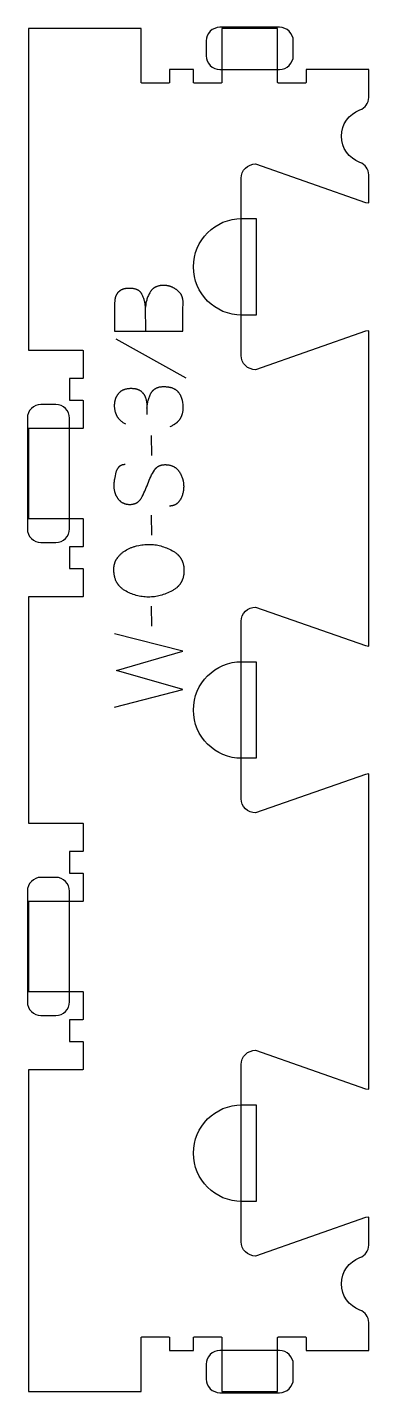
# Model space of a CAD drawing. Extents: x -69 to 81, y -300 to 300.
import ezdxf

# ---------------------------------------------------------------- set-up
doc = ezdxf.new("R2010")
doc.units = 0
for name, color, linetype in [('1_ANYTOOL_1MMDEEP_LABELS_S', 2, 'CONTINUOUS'), ('4_ANYTOOL_CUTTHROUGH_OUTSI', 5, 'CONTINUOUS'), ('5_ANYTOOL_HALF_MILL_9MM_IN', 3, 'CONTINUOUS')]:
    doc.layers.add(name, color=color, linetype=linetype)

msp = doc.modelspace()

# ---------------------------------------------------------------- linework, layer by layer
at = {"layer": '1_ANYTOOL_1MMDEEP_LABELS_S'}
for p, q in [((-29.74, 163.24), (1.03, 146.06)), ((-14.1, 120.73), (-14.02, 111.94)), ((-14.1, 85.67), (-14.02, 76.89)), ((-14.1, 45.64), (-14.02, 36.86))]:
    msp.add_line(p, q, dxfattribs=at)
for points in [[(-30.22, 166.67), (-0.22, 166.67), (-0.22, 176.36), (-0.13, 178.89), (-0.12, 179.11), (-0.12, 179.34), (-0.13, 179.56), (-0.14, 179.78), (-0.16, 180), (-0.18, 180.21), (-0.21, 180.42), (-0.24, 180.63), (-0.28, 180.83), (-0.33, 181.03), (-0.38, 181.23), (-0.43, 181.42), (-0.49, 181.61), (-0.56, 181.8), (-0.63, 181.98), (-0.71, 182.16), (-0.79, 182.34), (-0.88, 182.52), (-0.97, 182.69), (-1.07, 182.86), (-1.18, 183.02), (-1.29, 183.18), (-1.41, 183.34), (-1.53, 183.5), (-1.66, 183.65), (-1.79, 183.8), (-1.93, 183.95), (-2.07, 184.09), (-2.22, 184.23), (-2.37, 184.37), (-2.53, 184.5), (-2.7, 184.63), (-3.05, 184.88), (-3.22, 185), (-3.4, 185.12), (-3.57, 185.23), (-3.75, 185.34), (-3.93, 185.45), (-4.11, 185.55), (-4.29, 185.64), (-4.47, 185.74), (-4.65, 185.82), (-4.84, 185.91), (-5.02, 185.99), (-5.21, 186.06), (-5.39, 186.14), (-5.58, 186.2), (-5.77, 186.27), (-5.96, 186.33), (-6.15, 186.38), (-6.35, 186.43), (-6.54, 186.48), (-6.74, 186.52), (-6.93, 186.56), (-7.13, 186.6), (-7.33, 186.63), (-7.53, 186.65), (-7.73, 186.68), (-7.93, 186.7), (-8.13, 186.71), (-8.33, 186.72), (-8.54, 186.73), (-8.74, 186.73), (-9, 186.73), (-9.24, 186.72), (-9.49, 186.7), (-9.73, 186.68), (-9.96, 186.66), (-10.19, 186.63), (-10.41, 186.59), (-10.63, 186.55), (-10.85, 186.5), (-11.06, 186.44), (-11.27, 186.38), (-11.47, 186.32), (-11.67, 186.25), (-11.86, 186.17), (-12.05, 186.09), (-12.24, 186), (-12.33, 185.95), (-12.42, 185.91), (-12.5, 185.86), (-12.59, 185.81), (-12.68, 185.75), (-12.76, 185.7), (-12.85, 185.65), (-12.93, 185.59), (-13.01, 185.53), (-13.09, 185.47), (-13.17, 185.41), (-13.25, 185.35), (-13.33, 185.29), (-13.4, 185.22), (-13.48, 185.16), (-13.55, 185.09), (-13.62, 185.02), (-13.69, 184.95), (-13.76, 184.88), (-13.83, 184.8), (-13.9, 184.73), (-13.97, 184.65), (-14.03, 184.58), (-14.1, 184.5), (-14.22, 184.34), (-14.34, 184.17), (-14.46, 183.99), (-14.57, 183.81), (-14.79, 183.45), (-15, 183.07), (-15.19, 182.69), (-15.38, 182.31), (-15.55, 181.92), (-15.71, 181.52), (-15.86, 181.12), (-16, 180.71), (-16.12, 180.29), (-16.24, 179.87), (-16.34, 179.44), (-16.43, 179.01), (-16.51, 178.57), (-16.57, 178.12), (-16.63, 177.67), (-16.67, 177.21)], [(-16.54, 166.67), (-16.67, 177.21), (-16.7, 177.61), (-16.74, 178.01), (-16.79, 178.39), (-16.85, 178.78), (-16.92, 179.15), (-16.99, 179.52), (-17.07, 179.89), (-17.17, 180.25), (-17.27, 180.6), (-17.38, 180.95), (-17.49, 181.29), (-17.62, 181.63), (-17.76, 181.96), (-17.9, 182.28), (-18.05, 182.6), (-18.22, 182.91), (-18.26, 182.99), (-18.3, 183.07), (-18.35, 183.15), (-18.4, 183.22), (-18.45, 183.29), (-18.5, 183.37), (-18.55, 183.44), (-18.6, 183.51), (-18.66, 183.58), (-18.71, 183.64), (-18.77, 183.71), (-18.83, 183.77), (-18.89, 183.84), (-18.95, 183.9), (-19.01, 183.96), (-19.08, 184.02), (-19.14, 184.08), (-19.21, 184.14), (-19.28, 184.19), (-19.34, 184.25), (-19.42, 184.3), (-19.49, 184.35), (-19.56, 184.41), (-19.64, 184.46), (-19.71, 184.5), (-19.79, 184.55), (-19.87, 184.6), (-19.95, 184.64), (-20.03, 184.69), (-20.11, 184.73), (-20.2, 184.77), (-20.28, 184.81), (-20.37, 184.85), (-20.46, 184.89), (-20.64, 184.96), (-20.83, 185.03), (-21.02, 185.09), (-21.21, 185.14), (-21.42, 185.2), (-21.63, 185.24), (-21.84, 185.28), (-22.06, 185.32), (-22.28, 185.35), (-22.51, 185.38), (-22.75, 185.4), (-22.99, 185.42), (-23.24, 185.43), (-23.49, 185.44), (-23.74, 185.44), (-24.14, 185.44), (-24.34, 185.43), (-24.53, 185.42), (-24.72, 185.4), (-24.9, 185.38), (-25.08, 185.36), (-25.26, 185.34), (-25.44, 185.31), (-25.61, 185.28), (-25.78, 185.25), (-25.94, 185.21), (-26.11, 185.17), (-26.27, 185.12), (-26.42, 185.08), (-26.58, 185.02), (-26.73, 184.97), (-26.87, 184.91), (-27.02, 184.85), (-27.16, 184.79), (-27.29, 184.72), (-27.43, 184.65), (-27.56, 184.58), (-27.69, 184.5), (-27.81, 184.42), (-27.93, 184.34), (-28.05, 184.25), (-28.17, 184.16), (-28.28, 184.07), (-28.39, 183.97), (-28.49, 183.87), (-28.6, 183.77), (-28.7, 183.67), (-28.79, 183.56), (-28.89, 183.44), (-28.98, 183.33), (-29.06, 183.21), (-29.15, 183.09), (-29.23, 182.96), (-29.31, 182.83), (-29.38, 182.7), (-29.45, 182.56), (-29.52, 182.42), (-29.58, 182.28), (-29.64, 182.14), (-29.7, 181.99), (-29.76, 181.84), (-29.81, 181.68), (-29.86, 181.52), (-29.91, 181.36), (-29.95, 181.2), (-29.99, 181.03), (-30.02, 180.86), (-30.06, 180.68), (-30.09, 180.51), (-30.11, 180.32), (-30.14, 180.14), (-30.16, 179.95), (-30.18, 179.76), (-30.19, 179.57), (-30.21, 179.17), (-30.22, 178.76), (-30.22, 166.67)], [(-25.29, 125.7), (-25.59, 125.86), (-25.88, 126.02), (-26.17, 126.19), (-26.44, 126.37), (-26.71, 126.56), (-26.96, 126.75), (-27.21, 126.94), (-27.33, 127.04), (-27.44, 127.14), (-27.56, 127.25), (-27.67, 127.35), (-27.78, 127.46), (-27.89, 127.57), (-27.99, 127.68), (-28.09, 127.79), (-28.19, 127.9), (-28.29, 128.02), (-28.39, 128.13), (-28.48, 128.25), (-28.57, 128.37), (-28.66, 128.49), (-28.74, 128.61), (-28.82, 128.74), (-28.9, 128.86), (-28.98, 128.99), (-29.06, 129.12), (-29.13, 129.25), (-29.2, 129.38), (-29.27, 129.51), (-29.34, 129.65), (-29.4, 129.78), (-29.46, 129.92), (-29.52, 130.06), (-29.58, 130.2), (-29.63, 130.35), (-29.68, 130.49), (-29.73, 130.64), (-29.78, 130.78), (-29.83, 130.93), (-29.91, 131.24), (-29.98, 131.55), (-30.04, 131.86), (-30.09, 132.18), (-30.14, 132.51), (-30.17, 132.85), (-30.2, 133.19), (-30.21, 133.53), (-30.22, 133.89), (-30.21, 134.1), (-30.21, 134.3), (-30.2, 134.51), (-30.19, 134.71), (-30.17, 134.91), (-30.15, 135.11), (-30.12, 135.31), (-30.1, 135.5), (-30.07, 135.69), (-30.03, 135.88), (-29.99, 136.06), (-29.95, 136.24), (-29.9, 136.42), (-29.85, 136.6), (-29.8, 136.78), (-29.74, 136.95), (-29.68, 137.12), (-29.62, 137.29), (-29.55, 137.45), (-29.48, 137.62), (-29.4, 137.78), (-29.32, 137.93), (-29.24, 138.09), (-29.15, 138.24), (-29.06, 138.39), (-28.97, 138.54), (-28.87, 138.68), (-28.77, 138.83), (-28.67, 138.97), (-28.56, 139.1), (-28.45, 139.24), (-28.33, 139.37), (-28.21, 139.5), (-28.09, 139.63), (-27.96, 139.75), (-27.83, 139.87), (-27.7, 139.99), (-27.57, 140.1), (-27.43, 140.2), (-27.29, 140.31), (-27.14, 140.4), (-27, 140.5), (-26.85, 140.59), (-26.69, 140.67), (-26.54, 140.75), (-26.38, 140.83), (-26.21, 140.9), (-26.05, 140.97), (-25.88, 141.03), (-25.71, 141.09), (-25.53, 141.15), (-25.35, 141.2), (-25.17, 141.24), (-24.99, 141.28), (-24.8, 141.32), (-24.61, 141.36), (-24.42, 141.39), (-24.22, 141.41), (-24.02, 141.43), (-23.82, 141.45), (-23.61, 141.46), (-23.4, 141.47), (-23.19, 141.47), (-22.63, 141.47), (-22.3, 141.45), (-21.97, 141.43), (-21.66, 141.4), (-21.36, 141.36), (-21.21, 141.33), (-21.07, 141.31), (-20.93, 141.28), (-20.79, 141.25), (-20.65, 141.22), (-20.52, 141.18), (-20.39, 141.14), (-20.26, 141.11), (-20.13, 141.06), (-20.01, 141.02), (-19.89, 140.97), (-19.77, 140.92), (-19.65, 140.87), (-19.54, 140.82), (-19.43, 140.77), (-19.32, 140.71), (-19.22, 140.65), (-19.11, 140.59), (-19.01, 140.52), (-18.92, 140.45), (-18.82, 140.39), (-18.73, 140.31), (-18.55, 140.17), (-18.38, 140.02), (-18.21, 139.86), (-18.05, 139.7), (-17.98, 139.62), (-17.9, 139.54), (-17.83, 139.45), (-17.76, 139.37), (-17.69, 139.28), (-17.62, 139.2), (-17.55, 139.11), (-17.49, 139.02), (-17.42, 138.93), (-17.36, 138.84), (-17.3, 138.74), (-17.24, 138.65), (-17.19, 138.56), (-17.13, 138.46), (-17.08, 138.36), (-17.03, 138.27), (-16.98, 138.17), (-16.93, 138.07), (-16.88, 137.96), (-16.84, 137.86), (-16.79, 137.76), (-16.75, 137.65), (-16.67, 137.44), (-16.6, 137.23), (-16.53, 137.01), (-16.47, 136.79), (-16.41, 136.57), (-16.35, 136.34), (-16.3, 136.11), (-16.25, 135.89), (-16.21, 135.65), (-16.17, 135.42), (-16.14, 135.18), (-16.11, 134.94), (-16.09, 134.7), (-16.07, 134.46), (-16.05, 134.21), (-16.04, 133.96), (-16.03, 133.71), (-15.99, 130.03)], [(-15.99, 132.81), (-15.96, 133.25), (-15.92, 133.68), (-15.87, 134.11), (-15.81, 134.54), (-15.74, 134.96), (-15.66, 135.37), (-15.57, 135.78), (-15.46, 136.19), (-15.35, 136.59), (-15.22, 136.99), (-15.08, 137.38), (-14.93, 137.77), (-14.77, 138.16), (-14.6, 138.54), (-14.42, 138.91), (-14.23, 139.29), (-14.13, 139.47), (-14.03, 139.64), (-13.97, 139.73), (-13.92, 139.81), (-13.86, 139.9), (-13.8, 139.98), (-13.75, 140.06), (-13.69, 140.14), (-13.63, 140.21), (-13.56, 140.29), (-13.5, 140.37), (-13.44, 140.44), (-13.37, 140.51), (-13.3, 140.58), (-13.23, 140.65), (-13.17, 140.72), (-13.09, 140.78), (-13.02, 140.85), (-12.95, 140.91), (-12.88, 140.97), (-12.8, 141.03), (-12.72, 141.09), (-12.64, 141.14), (-12.57, 141.2), (-12.49, 141.25), (-12.4, 141.31), (-12.32, 141.36), (-12.24, 141.41), (-12.15, 141.46), (-12.07, 141.5), (-11.98, 141.55), (-11.89, 141.59), (-11.8, 141.64), (-11.71, 141.68), (-11.61, 141.72), (-11.52, 141.75), (-11.33, 141.83), (-11.13, 141.89), (-10.93, 141.95), (-10.73, 142.01), (-10.52, 142.06), (-10.3, 142.1), (-10.08, 142.14), (-9.86, 142.17), (-9.63, 142.2), (-9.39, 142.22), (-9.15, 142.23), (-8.91, 142.24), (-8.66, 142.24), (-8.38, 142.24), (-8.11, 142.23), (-7.84, 142.22), (-7.57, 142.2), (-7.31, 142.18), (-7.06, 142.16), (-6.81, 142.12), (-6.57, 142.09), (-6.33, 142.05), (-6.09, 142), (-5.86, 141.95), (-5.64, 141.89), (-5.42, 141.83), (-5.2, 141.77), (-4.99, 141.7), (-4.79, 141.62), (-4.59, 141.54), (-4.4, 141.46), (-4.21, 141.37), (-4.02, 141.27), (-3.84, 141.17), (-3.67, 141.07), (-3.5, 140.96), (-3.33, 140.84), (-3.17, 140.73), (-3.01, 140.6), (-2.86, 140.47), (-2.79, 140.41), (-2.72, 140.34), (-2.65, 140.27), (-2.58, 140.2), (-2.51, 140.13), (-2.44, 140.06), (-2.38, 139.98), (-2.31, 139.91), (-2.19, 139.76), (-2.07, 139.6), (-1.95, 139.44), (-1.83, 139.28), (-1.72, 139.11), (-1.62, 138.94), (-1.52, 138.76), (-1.42, 138.58), (-1.32, 138.4), (-1.23, 138.22), (-1.15, 138.03), (-1.06, 137.84), (-0.99, 137.64), (-0.91, 137.44), (-0.84, 137.24), (-0.77, 137.03), (-0.71, 136.82), (-0.65, 136.61), (-0.59, 136.39), (-0.54, 136.17), (-0.49, 135.95), (-0.45, 135.72), (-0.41, 135.49), (-0.37, 135.25), (-0.34, 135.02), (-0.28, 134.53), (-0.25, 134.03), (-0.22, 133.51), (-0.22, 132.99), (-0.22, 132.6), (-0.24, 132.23), (-0.27, 131.86), (-0.3, 131.5), (-0.35, 131.15), (-0.38, 130.98), (-0.42, 130.81), (-0.45, 130.64), (-0.49, 130.47), (-0.53, 130.31), (-0.57, 130.15), (-0.62, 129.99), (-0.67, 129.83), (-0.72, 129.67), (-0.77, 129.51), (-0.83, 129.36), (-0.89, 129.21), (-0.95, 129.06), (-1.02, 128.91), (-1.08, 128.77), (-1.16, 128.62), (-1.23, 128.48), (-1.31, 128.34), (-1.39, 128.2), (-1.47, 128.07), (-1.55, 127.93), (-1.64, 127.8), (-1.73, 127.67), (-1.82, 127.54), (-1.92, 127.41), (-2.02, 127.29), (-2.12, 127.17), (-2.22, 127.05), (-2.33, 126.93), (-2.44, 126.81), (-2.55, 126.7), (-2.67, 126.58), (-2.79, 126.47), (-2.91, 126.36), (-3.03, 126.26), (-3.16, 126.15), (-3.29, 126.05), (-3.42, 125.95), (-3.56, 125.85), (-3.69, 125.75), (-3.83, 125.65), (-3.98, 125.56), (-4.12, 125.47), (-4.27, 125.38), (-4.58, 125.2), (-4.9, 125.04), (-5.22, 124.88), (-5.56, 124.73), (-5.92, 124.59)], [(-25.63, 107.91), (-25.82, 107.91), (-25.91, 107.91), (-26, 107.9), (-26.09, 107.89), (-26.18, 107.89), (-26.27, 107.87), (-26.36, 107.86), (-26.44, 107.85), (-26.53, 107.83), (-26.61, 107.82), (-26.7, 107.8), (-26.78, 107.78), (-26.86, 107.76), (-26.94, 107.73), (-27.02, 107.71), (-27.1, 107.68), (-27.17, 107.65), (-27.25, 107.62), (-27.33, 107.59), (-27.4, 107.56), (-27.47, 107.52), (-27.55, 107.49), (-27.62, 107.45), (-27.69, 107.41), (-27.76, 107.37), (-27.82, 107.33), (-27.89, 107.28), (-27.96, 107.24), (-28.02, 107.19), (-28.08, 107.14), (-28.15, 107.09), (-28.21, 107.04), (-28.27, 106.98), (-28.33, 106.93), (-28.39, 106.87), (-28.45, 106.81), (-28.5, 106.75), (-28.56, 106.69), (-28.61, 106.63), (-28.67, 106.56), (-28.72, 106.49), (-28.77, 106.42), (-28.82, 106.35), (-28.87, 106.28), (-28.92, 106.21), (-28.97, 106.13), (-29.01, 106.06), (-29.06, 105.98), (-29.1, 105.9), (-29.15, 105.82), (-29.19, 105.74), (-29.27, 105.56), (-29.35, 105.39), (-29.42, 105.2), (-29.49, 105.01), (-29.55, 104.82), (-29.62, 104.61), (-29.84, 103.81), (-30.03, 103.01), (-30.19, 102.23), (-30.32, 101.46), (-30.38, 101.09), (-30.43, 100.71), (-30.47, 100.34), (-30.5, 99.97), (-30.52, 99.6), (-30.54, 99.24), (-30.55, 98.88), (-30.56, 98.53), (-30.56, 98.33), (-30.55, 98.14), (-30.54, 97.95), (-30.53, 97.76), (-30.51, 97.57), (-30.49, 97.38), (-30.47, 97.19), (-30.44, 97), (-30.41, 96.82), (-30.38, 96.64), (-30.34, 96.45), (-30.3, 96.27), (-30.25, 96.09), (-30.21, 95.91), (-30.15, 95.74), (-30.1, 95.56), (-30.04, 95.39), (-29.97, 95.21), (-29.91, 95.04), (-29.84, 94.87), (-29.76, 94.7), (-29.69, 94.53), (-29.61, 94.36), (-29.52, 94.2), (-29.43, 94.03), (-29.34, 93.87), (-29.25, 93.71), (-29.15, 93.55), (-29.04, 93.39), (-28.94, 93.23), (-28.83, 93.07), (-28.72, 92.91), (-28.6, 92.76), (-28.48, 92.61), (-28.36, 92.47), (-28.24, 92.33), (-28.11, 92.2), (-27.98, 92.07), (-27.85, 91.95), (-27.72, 91.83), (-27.58, 91.71), (-27.44, 91.6), (-27.29, 91.5), (-27.14, 91.4), (-26.99, 91.3), (-26.84, 91.22), (-26.68, 91.13), (-26.52, 91.05), (-26.36, 90.97), (-26.19, 90.9), (-26.02, 90.84), (-25.85, 90.78), (-25.67, 90.72), (-25.49, 90.67), (-25.31, 90.63), (-25.12, 90.58), (-24.93, 90.55), (-24.74, 90.52), (-24.55, 90.49), (-24.35, 90.47), (-24.15, 90.45), (-23.95, 90.44), (-23.74, 90.43), (-23.53, 90.43), (-23.31, 90.43), (-23.1, 90.44), (-22.9, 90.45), (-22.69, 90.47), (-22.49, 90.5), (-22.29, 90.53), (-22.1, 90.56), (-21.91, 90.61), (-21.73, 90.65), (-21.54, 90.7), (-21.37, 90.76), (-21.19, 90.83), (-21.11, 90.86), (-21.02, 90.9), (-20.94, 90.93), (-20.85, 90.97), (-20.77, 91.01), (-20.69, 91.05), (-20.61, 91.09), (-20.53, 91.14), (-20.45, 91.18), (-20.37, 91.23), (-20.3, 91.27), (-20.22, 91.32), (-20.15, 91.37), (-20.07, 91.43), (-20, 91.48), (-19.93, 91.53), (-19.86, 91.59), (-19.79, 91.65), (-19.72, 91.71), (-19.65, 91.77), (-19.58, 91.83), (-19.51, 91.89), (-19.45, 91.95), (-19.38, 92.02), (-19.26, 92.15), (-19.13, 92.3), (-19.01, 92.44), (-18.9, 92.59), (-18.79, 92.75), (-18.68, 92.91), (-18.57, 93.08), (-18.47, 93.26), (-18.08, 93.97), (-17.7, 94.7), (-17.33, 95.45), (-16.97, 96.21), (-16.62, 96.99), (-16.29, 97.79), (-15.96, 98.6), (-15.64, 99.43), (-15.34, 100.25), (-15.01, 101.06), (-14.67, 101.85), (-14.32, 102.61), (-13.94, 103.36), (-13.55, 104.08), (-13.15, 104.79), (-12.73, 105.47), (-12.62, 105.64), (-12.51, 105.8), (-12.39, 105.95), (-12.33, 106.03), (-12.27, 106.1), (-12.21, 106.17), (-12.14, 106.24), (-12.08, 106.31), (-12.02, 106.38), (-11.95, 106.44), (-11.88, 106.51), (-11.82, 106.57), (-11.75, 106.63), (-11.68, 106.69), (-11.61, 106.75), (-11.53, 106.81), (-11.46, 106.87), (-11.39, 106.92), (-11.31, 106.97), (-11.24, 107.02), (-11.16, 107.07), (-11.08, 107.12), (-11, 107.17), (-10.92, 107.22), (-10.84, 107.26), (-10.76, 107.3), (-10.68, 107.34), (-10.6, 107.38), (-10.51, 107.42), (-10.43, 107.46), (-10.34, 107.49), (-10.25, 107.53), (-10.16, 107.56), (-10.07, 107.59), (-9.98, 107.62), (-9.89, 107.65), (-9.8, 107.67), (-9.61, 107.72), (-9.42, 107.77), (-9.22, 107.8), (-9.03, 107.83), (-8.82, 107.86), (-8.61, 107.88), (-8.4, 107.89), (-8.19, 107.9), (-7.97, 107.9), (-7.74, 107.9), (-7.52, 107.89), (-7.29, 107.87), (-7.06, 107.85), (-6.83, 107.82), (-6.6, 107.79), (-6.38, 107.76), (-6.17, 107.71), (-5.95, 107.67), (-5.75, 107.62), (-5.54, 107.56), (-5.34, 107.5), (-5.14, 107.43), (-4.95, 107.36), (-4.76, 107.28), (-4.57, 107.2), (-4.39, 107.12), (-4.21, 107.03), (-4.03, 106.93), (-3.86, 106.83), (-3.69, 106.72), (-3.52, 106.61), (-3.36, 106.49), (-3.2, 106.37), (-3.05, 106.24), (-2.9, 106.11), (-2.75, 105.97), (-2.61, 105.83), (-2.47, 105.69), (-2.34, 105.53), (-2.21, 105.38), (-2.08, 105.22), (-1.95, 105.05), (-1.83, 104.88), (-1.72, 104.7), (-1.5, 104.34), (-1.29, 103.97), (-1.1, 103.61), (-0.93, 103.23), (-0.76, 102.86), (-0.61, 102.48), (-0.48, 102.1), (-0.41, 101.9), (-0.35, 101.71), (-0.3, 101.52), (-0.25, 101.32), (-0.2, 101.12), (-0.15, 100.93), (-0.11, 100.73), (-0.07, 100.53), (0, 100.13), (0.05, 99.72), (0.09, 99.31), (0.12, 98.9), (0.13, 98.49), (0.13, 98.08), (0.11, 97.67), (0.09, 97.27), (0.05, 96.87), (0, 96.48), (-0.07, 96.09), (-0.15, 95.7), (-0.24, 95.32), (-0.34, 94.95), (-0.45, 94.58), (-0.58, 94.21), (-0.72, 93.85), (-0.88, 93.49), (-1.04, 93.14), (-1.22, 92.79), (-1.42, 92.44), (-1.52, 92.27), (-1.62, 92.11), (-1.73, 91.95), (-1.84, 91.8), (-1.95, 91.65), (-2.06, 91.51), (-2.18, 91.37), (-2.3, 91.24), (-2.43, 91.12), (-2.55, 91), (-2.68, 90.88), (-2.82, 90.77), (-2.88, 90.72), (-2.95, 90.67), (-3.02, 90.62), (-3.09, 90.57), (-3.16, 90.52), (-3.23, 90.47), (-3.3, 90.43), (-3.38, 90.39), (-3.45, 90.34), (-3.52, 90.3), (-3.6, 90.26), (-3.67, 90.22), (-3.75, 90.19), (-3.83, 90.15), (-3.9, 90.12), (-3.98, 90.09), (-4.06, 90.05), (-4.14, 90.02), (-4.22, 90), (-4.3, 89.97), (-4.47, 89.92), (-4.64, 89.87), (-4.81, 89.83), (-4.98, 89.8), (-5.16, 89.77), (-5.34, 89.74), (-5.52, 89.72), (-5.71, 89.71), (-5.9, 89.7), (-6.09, 89.7)], [(-30.22, 1.29), (-0.22, 9), (-29.32, 17.44), (-0.22, 25.93), (-30.22, 33.43)]]:
    msp.add_lwpolyline(points, dxfattribs=at)
msp.add_lwpolyline([(-30.56, 61.71), (-30.55, 62.09), (-30.53, 62.45), (-30.51, 62.81), (-30.49, 62.98), (-30.46, 63.16), (-30.44, 63.33), (-30.41, 63.5), (-30.38, 63.67), (-30.35, 63.84), (-30.31, 64), (-30.27, 64.17), (-30.23, 64.33), (-30.18, 64.49), (-30.13, 64.65), (-30.08, 64.8), (-30.03, 64.96), (-29.97, 65.11), (-29.91, 65.26), (-29.85, 65.41), (-29.78, 65.56), (-29.71, 65.71), (-29.64, 65.85), (-29.57, 66), (-29.49, 66.14), (-29.41, 66.28), (-29.33, 66.41), (-29.24, 66.55), (-29.15, 66.68), (-28.87, 67.07), (-28.68, 67.33), (-28.48, 67.57), (-28.28, 67.82), (-28.07, 68.05), (-27.85, 68.28), (-27.63, 68.5), (-27.4, 68.72), (-27.16, 68.93), (-26.92, 69.14), (-26.67, 69.34), (-26.41, 69.53), (-26.15, 69.72), (-25.88, 69.9), (-25.61, 70.07), (-25.04, 70.41), (-24.75, 70.57), (-24.46, 70.73), (-24.16, 70.88), (-23.86, 71.02), (-23.56, 71.16), (-23.25, 71.3), (-22.94, 71.42), (-22.62, 71.54), (-22.31, 71.66), (-21.98, 71.76), (-21.66, 71.87), (-21.33, 71.96), (-20.99, 72.05), (-20.66, 72.14), (-19.63, 72.36), (-18.96, 72.5), (-18.29, 72.61), (-17.63, 72.7), (-16.97, 72.77), (-16.32, 72.82), (-15.68, 72.85), (-15.04, 72.86), (-14.41, 72.85), (-13.77, 72.81), (-13.13, 72.76), (-12.49, 72.68), (-11.86, 72.59), (-11.22, 72.47), (-10.58, 72.32), (-9.94, 72.16), (-9.31, 71.98), (-8.67, 71.77), (-8.03, 71.54), (-7.39, 71.29), (-6.76, 71.02), (-6.12, 70.72), (-5.48, 70.41), (-4.84, 70.07), (-4.53, 69.9), (-4.23, 69.72), (-3.93, 69.53), (-3.65, 69.34), (-3.37, 69.14), (-3.11, 68.93), (-2.86, 68.72), (-2.61, 68.5), (-2.49, 68.39), (-2.38, 68.27), (-2.27, 68.16), (-2.15, 68.04), (-2.05, 67.93), (-1.94, 67.81), (-1.84, 67.68), (-1.74, 67.56), (-1.64, 67.44), (-1.54, 67.31), (-1.45, 67.19), (-1.36, 67.06), (-1.27, 66.93), (-1.18, 66.79), (-1.1, 66.66), (-1.02, 66.52), (-0.94, 66.39), (-0.86, 66.25), (-0.79, 66.11), (-0.72, 65.97), (-0.65, 65.83), (-0.59, 65.68), (-0.52, 65.53), (-0.46, 65.39), (-0.4, 65.24), (-0.35, 65.09), (-0.29, 64.93), (-0.24, 64.78), (-0.15, 64.47), (-0.06, 64.15), (0.01, 63.82), (0.08, 63.49), (0.13, 63.15), (0.18, 62.81), (0.21, 62.46), (0.24, 62.1), (0.25, 61.74), (0.26, 61.37), (0.25, 60.99), (0.24, 60.61), (0.21, 60.24), (0.18, 59.88), (0.13, 59.53), (0.07, 59.18), (0.01, 58.83), (-0.07, 58.5), (-0.15, 58.17), (-0.25, 57.84), (-0.3, 57.69), (-0.36, 57.53), (-0.41, 57.37), (-0.47, 57.22), (-0.54, 57.07), (-0.6, 56.92), (-0.67, 56.77), (-0.74, 56.62), (-0.81, 56.47), (-0.88, 56.33), (-0.96, 56.19), (-1.04, 56.05), (-1.12, 55.91), (-1.21, 55.77), (-1.29, 55.63), (-1.38, 55.5), (-1.48, 55.37), (-1.57, 55.24), (-1.67, 55.11), (-1.77, 54.98), (-1.87, 54.85), (-1.98, 54.73), (-2.08, 54.61), (-2.19, 54.49), (-2.31, 54.37), (-2.42, 54.25), (-2.54, 54.13), (-2.66, 54.02), (-2.78, 53.91), (-2.91, 53.8), (-3.17, 53.58), (-3.44, 53.37), (-3.71, 53.16), (-4, 52.97), (-4.3, 52.78), (-4.61, 52.59), (-4.93, 52.41), (-5.58, 52.08), (-6.23, 51.77), (-6.88, 51.48), (-7.53, 51.21), (-8.17, 50.97), (-8.82, 50.74), (-9.48, 50.54), (-10.13, 50.36), (-10.78, 50.2), (-11.43, 50.06), (-12.08, 49.94), (-12.73, 49.84), (-13.38, 49.77), (-14.04, 49.71), (-14.69, 49.68), (-15.34, 49.67), (-16.04, 49.68), (-16.72, 49.72), (-17.41, 49.77), (-18.08, 49.85), (-18.75, 49.95), (-19.41, 50.08), (-20.07, 50.22), (-20.72, 50.39), (-21.37, 50.58), (-22.01, 50.79), (-22.64, 51.03), (-23.27, 51.29), (-23.89, 51.57), (-24.5, 51.87), (-25.11, 52.2), (-25.72, 52.54), (-26.01, 52.73), (-26.3, 52.92), (-26.58, 53.12), (-26.85, 53.32), (-27.11, 53.54), (-27.36, 53.75), (-27.6, 53.98), (-27.83, 54.21), (-27.95, 54.33), (-28.06, 54.45), (-28.16, 54.57), (-28.27, 54.69), (-28.37, 54.82), (-28.47, 54.94), (-28.57, 55.07), (-28.67, 55.2), (-28.76, 55.33), (-28.85, 55.46), (-28.94, 55.6), (-29.03, 55.73), (-29.11, 55.87), (-29.19, 56.01), (-29.27, 56.15), (-29.35, 56.29), (-29.42, 56.44), (-29.49, 56.58), (-29.63, 56.88), (-29.76, 57.18), (-29.88, 57.49), (-29.99, 57.81), (-30.09, 58.13), (-30.17, 58.46), (-30.26, 58.79), (-30.33, 59.14), (-30.39, 59.49), (-30.44, 59.84), (-30.48, 60.2), (-30.52, 60.57), (-30.54, 60.95), (-30.55, 61.33)], close=True, dxfattribs=at)
at = {"layer": '4_ANYTOOL_CUTTHROUGH_OUTSI'}
msp.add_lwpolyline([(31.68, -45.25, -0.414214), (25.43, -39), (25.43, 39, -0.414214), (31.68, 45.25), (31.76, 45.24), (80.04, 28.34), (81.43, 28.11), (81.43, 166.79), (80.03, 166.56), (31.76, 149.66), (31.68, 149.65, -0.414214), (25.43, 155.9), (25.43, 233.9, -0.414214), (31.68, 240.15), (31.76, 240.14), (80.04, 223.24), (81.43, 223.01), (81.43, 235.4, 0.317837), (77.59, 240.83, -0.707107), (77.59, 263.92, 0.317837), (81.43, 269.35), (81.43, 281.75), (53.93, 281.75), (53.93, 276, -0.414214), (53.68, 275.75), (41.68, 275.75, -0.414214), (41.43, 276), (41.43, 299.75), (16.93, 299.75), (16.93, 276, -0.414214), (16.68, 275.75), (4.68, 275.75, -0.414214), (4.43, 276), (4.43, 281.75), (-6.07, 281.75), (-6.07, 276, -0.414214), (-6.32, 275.75), (-18.32, 275.75, -0.414214), (-18.57, 276), (-18.57, 299.75), (-68.07, 299.75), (-68.07, 158.25), (-44.32, 158.25, -0.414214), (-44.07, 158), (-44.07, 146, -0.414214), (-44.32, 145.75), (-50.07, 145.75), (-50.07, 136.25), (-44.32, 136.25, -0.414214), (-44.07, 136), (-44.07, 124, -0.414214), (-44.32, 123.75), (-68.07, 123.75), (-68.07, 84.25), (-44.32, 84.25, -0.414214), (-44.07, 84), (-44.07, 72, -0.414214), (-44.32, 71.75), (-50.07, 71.75), (-50.07, 62.25), (-44.32, 62.25, -0.414214), (-44.07, 62), (-44.07, 50, -0.414214), (-44.32, 49.75), (-68.07, 49.75), (-68.07, -49.75), (-44.32, -49.75, -0.414214), (-44.07, -50), (-44.07, -62, -0.414214), (-44.32, -62.25), (-50.07, -62.25), (-50.07, -71.75), (-44.32, -71.75, -0.414214), (-44.07, -72), (-44.07, -84, -0.414214), (-44.32, -84.25), (-68.07, -84.25), (-68.07, -123.75), (-44.32, -123.75, -0.414214), (-44.07, -124), (-44.07, -136, -0.414214), (-44.32, -136.25), (-50.07, -136.25), (-50.07, -145.75), (-44.32, -145.75, -0.414214), (-44.07, -146), (-44.07, -158, -0.414214), (-44.32, -158.25), (-68.07, -158.25), (-68.07, -299.75), (-18.57, -299.75), (-18.57, -276, -0.414214), (-18.32, -275.75), (-6.32, -275.75, -0.414214), (-6.07, -276), (-6.07, -281.75), (4.43, -281.75), (4.43, -276, -0.414214), (4.68, -275.75), (16.68, -275.75, -0.414214), (16.93, -276), (16.93, -299.75), (41.43, -299.75), (41.43, -276, -0.414214), (41.68, -275.75), (53.68, -275.75, -0.414214), (53.93, -276), (53.93, -281.75), (81.43, -281.75), (81.43, -269.35, 0.317837), (77.59, -263.92, -0.707107), (77.59, -240.83, 0.317837), (81.43, -235.4), (81.43, -223.01), (80.03, -223.24), (31.76, -240.14), (31.68, -240.15, -0.414214), (25.43, -233.9), (25.43, -155.9, -0.414214), (31.68, -149.65), (31.76, -149.66), (80.04, -166.56), (81.43, -166.79), (81.43, -28.11), (80.03, -28.34), (31.76, -45.24)], format="xyb", close=True, dxfattribs=at)
at = {"layer": '5_ANYTOOL_HALF_MILL_9MM_IN'}
for points in [[(16.05, 300.25, 0.414214), (10.05, 294.25), (10.05, 287.75, 0.414214), (16.05, 281.75), (42.3, 281.75, 0.414214), (48.3, 287.75), (48.3, 294.25, 0.414214), (42.3, 300.25)], [(25.68, 173.65, -1), (25.68, 216.15), (31.93, 216.15), (31.93, 173.65)], [(-62.57, 134.38, 0.414214), (-68.57, 128.38), (-68.57, 79.63, 0.414214), (-62.57, 73.63), (-56.07, 73.63, 0.414214), (-50.07, 79.63), (-50.07, 128.38, 0.414214), (-56.07, 134.38)], [(25.68, -21.25, -1), (25.68, 21.25), (31.93, 21.25), (31.93, -21.25)], [(-62.57, -73.62, 0.414214), (-68.57, -79.62), (-68.57, -128.37, 0.414214), (-62.57, -134.37), (-56.07, -134.37, 0.414214), (-50.07, -128.37), (-50.07, -79.62, 0.414214), (-56.07, -73.62)], [(25.68, -216.15, -1), (25.68, -173.65), (31.93, -173.65), (31.93, -216.15)], [(16.05, -281.75, 0.414214), (10.05, -287.75), (10.05, -294.25, 0.414214), (16.05, -300.25), (42.3, -300.25, 0.414214), (48.3, -294.25), (48.3, -287.75, 0.414214), (42.3, -281.75)]]:
    msp.add_lwpolyline(points, format="xyb", close=True, dxfattribs=at)

doc.saveas('drawing.dxf')
